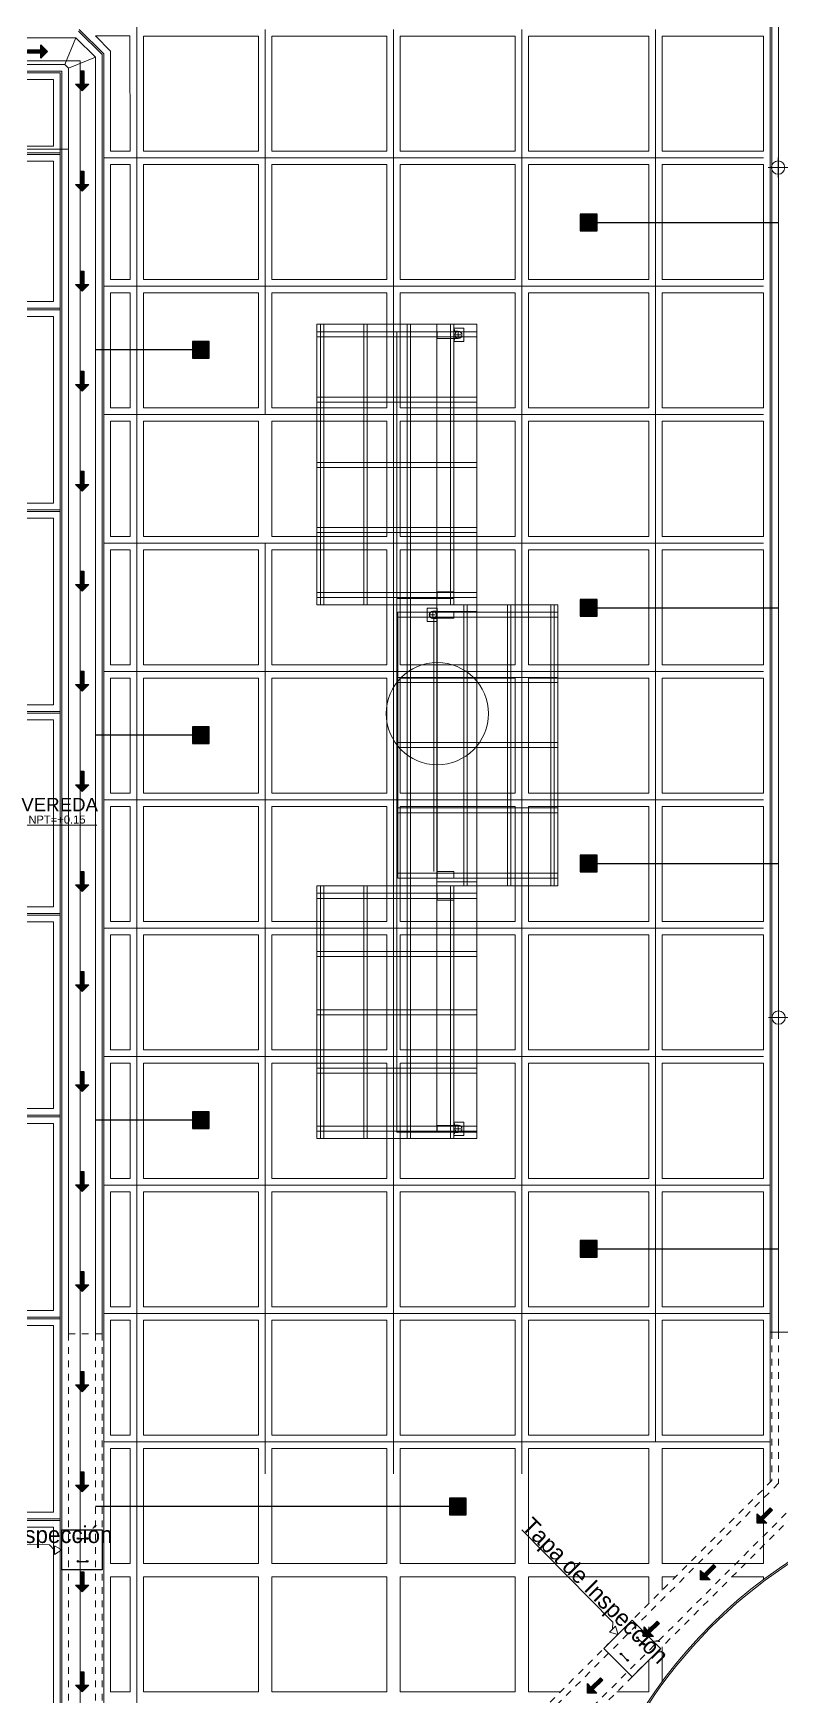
# Model space of a CAD drawing. Header units: metres. Extents: x 349075 to 349285, y 9281902 to 9282050.
# Drawn here: x 349122.38 to 349133.6, y 9281925.63 to 9281950.57 of the extents above; entities that cross this region are included whole.
import ezdxf

# ---------------------------------------------------------------- set-up
doc = ezdxf.new("R2010")
doc.units = ezdxf.units.M
doc.header["$LTSCALE"] = 0.25
doc.linetypes.add('01 nivel$0$HIDDEN2', pattern=[0.1875, 0.125, -0.0625])
for name, color, linetype, lineweight in [('.', 7, 'Continuous', 0), ('0_ CUNETAS', 151, 'Continuous', 5), ('ARQ-FONDO', 253, 'CONTINUOUS', 9), ('CUNETAS-RED', 5, 'CONTINUOUS', 18)]:
    doc.layers.add(name, color=color, linetype=linetype, lineweight=lineweight)
doc.styles.add('AG FB', font='AGENCYR.TTF', dxfattribs={"height": 0.3})
doc.styles.add('Arial_1', font='arial.ttf', dxfattribs={"height": 0.15})

# ---------------------------------------------------------------- blocks, each defined once
blk = doc.blocks.new('ABRAZADERA CNALTA PLUVIAL')
at = {"layer": 'ARQ-FONDO', "lineweight": 18}
blk.add_line((0.065, 0.008), (0.073, 0.008), dxfattribs=at)
blk.add_lwpolyline([(0.082, 0.003), (0.055, 0.003), (0.055, 0.065, 0.414214), (0, 0.12, 0.414214), (-0.055, 0.065), (-0.055, 0.003), (-0.082, 0.003), (-0.082, 0), (-0.052, 0), (-0.052, 0.065, -1), (0.052, 0.065), (0.052, 0), (0.082, 0)], format="xyb", close=True, dxfattribs=at)
for points in [[(-0.078, 0.003), (-0.078, 0.008), (-0.073, 0.008)], [(-0.065, 0.003), (-0.065, 0.008), (-0.073, 0.008), (-0.073, 0.003)], [(-0.065, 0.008), (-0.06, 0.008), (-0.06, 0.003)], [(0.065, 0.003), (0.065, 0.008), (0.06, 0.008), (0.06, 0.003)], [(0.078, 0.003), (0.078, 0.008), (0.073, 0.008), (0.073, 0.003)]]:
    blk.add_lwpolyline(points, dxfattribs=at)
at = {"layer": 'ARQ-FONDO'}
for points in [[(0, 0.065), (-0.04, 0.065)], [(0, 0.065), (0, 0.105)], [(0, 0.065), (0, 0.025)], [(0, 0.065), (0.04, 0.065)]]:
    blk.add_lwpolyline(points, dxfattribs=at)
blk.add_circle((0, 0.065), 0.0524, dxfattribs=at)
blk = doc.blocks.new('falsaa1')
at = {"layer": 'ARQ-FONDO'}
blk.add_lwpolyline([(2294.534, 1750.568), (2294.734, 1750.568), (2294.734, 1750.418), (2294.534, 1750.418)], close=True, dxfattribs=at)
at = {"layer": 'ARQ-FONDO', "lineweight": 18, "rotation": 180}
blk.add_blockref('ABRAZADERA CNALTA PLUVIAL', (2294.634, 1750.568), dxfattribs=at)
blk = doc.blocks.new('GHDDDHFHD')
at = {"layer": 'ARQ-FONDO', "ltscale": 0.01}
for p, q in [((-146.083, 4.585), (-146.083, 2.185)), ((-146.083, 4.585), (-141.873, 4.585)), ((-141.873, 4.585), (-141.873, 0.973)), ((-137.663, 4.585), (-133.873, 4.585)), ((-137.663, 4.585), (-137.663, 0.973)), ((-133.873, 2.185), (-133.873, 4.585)), ((-137.85, 3.373), (-141.763, 3.373)), ((-141.983, 2.185), (-146.083, 2.185)), ((-133.873, 2.185), (-137.55, 2.185)), ((-137.663, 0.973), (-141.873, 0.973))]:
    blk.add_line(p, q, dxfattribs=at)
at = {"layer": 'ARQ-FONDO'}
for p, q in [((-145.97, 3.385), (-141.72, 3.385)), ((-145.97, 3.385), (-145.97, 2.185)), ((-137.55, 3.385), (-137.55, 2.185)), ((-145.97, 2.785), (-141.97, 2.785)), ((-141.125, 2.785), (-137.97, 2.785)), ((-137.122, 2.785), (-133.97, 2.785)), ((-133.97, 2.785), (-133.97, 2.185)), ((-141.375, 2.185), (-145.97, 2.185))]:
    blk.add_line(p, q, dxfattribs=at)
at = {"layer": 'ARQ-FONDO', "ltscale": 0.01}
for points in [[(-141.873, 4.529), (-146.083, 4.529)], [(-133.873, 4.529), (-137.663, 4.529)], [(-141.873, 4.479), (-146.083, 4.479)], [(-133.873, 4.479), (-137.663, 4.479)], [(-141.873, 3.879), (-146.083, 3.879)], [(-141.873, 3.829), (-146.083, 3.829)], [(-133.873, 3.879), (-137.663, 3.879)], [(-133.873, 3.829), (-137.663, 3.829)], [(-133.873, 3.229), (-146.083, 3.229)], [(-133.873, 3.179), (-146.083, 3.179)], [(-137.875, 2.829), (-141.675, 2.829)], [(-137.875, 2.779), (-141.675, 2.779)], [(-141.873, 2.579), (-146.083, 2.579)], [(-141.873, 2.529), (-146.083, 2.529)], [(-133.873, 2.579), (-137.663, 2.579)], [(-133.873, 2.529), (-137.663, 2.529)], [(-141.873, 2.379), (-137.663, 2.379)], [(-141.873, 2.329), (-137.663, 2.329)], [(-141.873, 1.729), (-137.663, 1.729)], [(-141.873, 1.679), (-137.663, 1.679)], [(-141.873, 1.079), (-137.663, 1.079)], [(-141.873, 1.029), (-137.663, 1.029)]]:
    blk.add_lwpolyline(points, dxfattribs=at)
for points in [[(-145.895, 4.585), (-145.895, 2.185), (-145.97, 2.185), (-145.97, 4.585)], [(-144.914, 4.585), (-144.914, 2.185), (-144.989, 2.185), (-144.989, 4.585)], [(-143.933, 4.585), (-143.933, 2.185), (-144.008, 2.185), (-144.008, 4.585)], [(-142.958, 4.585), (-142.958, 2.185), (-143.033, 2.185), (-143.033, 4.585)], [(-141.983, 4.585), (-141.983, 2.185), (-142.058, 2.185), (-142.058, 4.585)], [(-137.475, 4.585), (-137.475, 2.185), (-137.55, 2.185), (-137.55, 4.585)], [(-136.602, 4.585), (-136.602, 2.185), (-136.677, 2.185), (-136.677, 4.585)], [(-135.729, 4.585), (-135.729, 2.185), (-135.804, 2.185), (-135.804, 4.585)], [(-134.856, 4.585), (-134.856, 2.185), (-134.931, 2.185), (-134.931, 4.585)], [(-133.983, 4.585), (-133.983, 2.185), (-134.058, 2.185), (-134.058, 4.585)], [(-141.763, 0.973), (-141.763, 3.373), (-141.688, 3.373), (-141.688, 0.973)], [(-140.788, 0.973), (-140.788, 3.373), (-140.713, 3.373), (-140.713, 0.973)], [(-139.813, 0.973), (-139.813, 3.373), (-139.738, 3.373), (-139.738, 0.973)], [(-138.832, 0.973), (-138.832, 3.373), (-138.757, 3.373), (-138.757, 0.973)], [(-137.85, 0.973), (-137.85, 3.373), (-137.775, 3.373), (-137.775, 0.973)]]:
    blk.add_lwpolyline(points, close=True, dxfattribs=at)
at = {"layer": 'ARQ-FONDO'}
for points in [[(-141.97, 2.785), (-145.97, 2.785), (-145.97, 3.385), (-141.97, 3.385)], [(-141.97, 2.785), (-137.55, 2.785), (-137.55, 3.385), (-141.97, 3.385)], [(-137.55, 3.385), (-133.97, 3.385), (-133.97, 2.785), (-137.55, 2.785)], [(-146.083, 2.185), (-141.775, 2.185), (-141.775, 2.785), (-146.083, 2.785)], [(-141.775, 2.785), (-137.722, 2.785), (-137.722, 2.185), (-141.775, 2.185)], [(-137.722, 2.185), (-133.97, 2.185), (-133.97, 2.785), (-137.722, 2.785)]]:
    blk.add_lwpolyline(points, close=True, dxfattribs=at)
for points in [[(-145.97, 2.779), (-145.87, 2.779), (-145.87, 2.529), (-145.97, 2.529), (-145.97, 2.779)], [(-142.07, 2.779), (-141.97, 2.779), (-141.97, 2.529), (-142.07, 2.529), (-142.07, 2.779)], [(-141.675, 2.529), (-141.775, 2.529), (-141.775, 2.779), (-141.675, 2.779), (-141.675, 2.529)], [(-137.775, 2.529), (-137.875, 2.529), (-137.875, 2.779), (-137.775, 2.779), (-137.775, 2.529)], [(-137.55, 2.779), (-137.45, 2.779), (-137.45, 2.529), (-137.55, 2.529), (-137.55, 2.779)], [(-134.07, 2.779), (-133.97, 2.779), (-133.97, 2.529), (-134.07, 2.529), (-134.07, 2.779)]]:
    blk.add_lwpolyline(points, dxfattribs=at)
at = {"layer": 'ARQ-FONDO', "rotation": 180}
blk.add_blockref('falsaa1', (2152.909, 1753.347), dxfattribs=at)
at = {"layer": 'ARQ-FONDO'}
for p in [(-2440.557, -1748.039), (-2428.655, -1748.039)]:
    blk.add_blockref('falsaa1', p, dxfattribs=at)
blk = doc.blocks.new('*U3834')
at = {"layer": '.', "lineweight": 30}
h = blk.add_hatch(color=1, dxfattribs=at)
h.dxf.hatch_style = 1
h.paths.add_polyline_path([(-0.025, -0.05), (-0.1, -0.05), (0, -0.15), (0.1, -0.05), (0.025, -0.05), (0.025, 0.15), (-0.025, 0.15)])
at = {"layer": '0_ CUNETAS', "color": 1, "lineweight": 30}
blk.add_lwpolyline([(-0.1, -0.05), (-0.025, -0.05), (-0.025, 0.15), (0.025, 0.15), (0.025, -0.05), (0.1, -0.05), (0, -0.15)], close=True, dxfattribs=at)
blk = doc.blocks.new('*U3843')
at = {"layer": '0_ CUNETAS', "color": 0, "linetype": 'ByBlock', "lineweight": -2, "transparency": 16777216}
for p in [(0, 6), (0, 4.5), (0, 3), (0, 1.5), (0, 0)]:
    blk.add_blockref('*U3834', p, dxfattribs=at)
blk = doc.blocks.new('*U3852')
at = {"layer": '.', "lineweight": 30}
h = blk.add_hatch(color=1, dxfattribs=at)
h.dxf.hatch_style = 1
h.paths.add_polyline_path([(-0.025, -0.05), (-0.1, -0.05), (0, -0.15), (0.1, -0.05), (0.025, -0.05), (0.025, 0.15), (-0.025, 0.15)])
at = {"layer": '0_ CUNETAS', "color": 1, "lineweight": 30}
blk.add_lwpolyline([(-0.1, -0.05), (-0.025, -0.05), (-0.025, 0.15), (0.025, 0.15), (0.025, -0.05), (0.1, -0.05), (0, -0.15)], close=True, dxfattribs=at)
blk = doc.blocks.new('*U3853')
at = {"layer": '0_ CUNETAS', "color": 0, "linetype": 'ByBlock', "lineweight": -2, "transparency": 16777216}
for p in [(0, 24), (0, 22.5), (0, 21), (0, 19.5), (0, 18), (0, 16.5), (0, 15), (0, 13.5), (0, 12), (0, 10.5), (0, 9), (0, 7.5), (0, 6), (0, 4.5), (0, 3), (0, 1.5), (0, 0)]:
    blk.add_blockref('*U3852', p, dxfattribs=at)
blk = doc.blocks.new('*U3863')
at = {"layer": '.', "lineweight": 30}
h = blk.add_hatch(color=1, dxfattribs=at)
h.dxf.hatch_style = 1
h.paths.add_polyline_path([(-0.025, -0.05), (-0.1, -0.05), (0, -0.15), (0.1, -0.05), (0.025, -0.05), (0.025, 0.15), (-0.025, 0.15)])
at = {"layer": '0_ CUNETAS', "color": 1, "lineweight": 30}
blk.add_lwpolyline([(-0.1, -0.05), (-0.025, -0.05), (-0.025, 0.15), (0.025, 0.15), (0.025, -0.05), (0.1, -0.05), (0, -0.15)], close=True, dxfattribs=at)
blk = doc.blocks.new('*U3862')
at = {"layer": '0_ CUNETAS', "color": 0, "linetype": 'ByBlock', "lineweight": -2, "transparency": 16777216}
for p in [(0, 4.8), (0, 3.6), (0, 2.4), (0, 1.2), (0, 0)]:
    blk.add_blockref('*U3863', p, dxfattribs=at)
blk = doc.blocks.new('TAPA INSPECCION')
at = {"layer": 'ARQ-FONDO', "lineweight": 30}
for p, q in [((0.241, -0.13, 206.75), (0.378, -0.13, 206.75)), ((0.241, -0.474, 206.75), (0.378, -0.474, 206.75))]:
    blk.add_line(p, q, dxfattribs=at)
blk.add_lwpolyline([(0, 0), (0.6, 0), (0.6, -0.6), (0, -0.6)], close=True, dxfattribs=at)
for centre in [(0.241, -0.13, 206.75), (0.378, -0.13, 206.75), (0.241, -0.474, 206.75), (0.378, -0.474, 206.75)]:
    blk.add_circle(centre, 0.0116, dxfattribs=at)
blk = doc.blocks.new('red drenaje')
at = {"layer": 'CUNETAS-RED', "lineweight": 0}
for p, q in [((-17.58, 70.028), (-17.58, 13.093)), ((-17.48, 69.905), (-17.48, 13.6)), ((-34.661, 32.498), (-28.013, 32.498)), ((-28.013, 32.498), (-27.72, 32.205)), ((-27.971, 32.598), (-27.62, 32.247)), ((-27.72, 13.068), (-27.72, 32.205)), ((-27.62, 13.068), (-27.62, 32.247)), ((-34.869, 31.998), (-28.22, 31.998)), ((-34.827, 32.098), (-28.178, 32.098)), ((-28.22, 13.068), (-28.22, 31.998)), ((-28.178, 32.098), (-28.12, 32.04))]:
    blk.add_line(p, q, dxfattribs=at)
at = {"layer": 'CUNETAS-RED', "linetype": '01 nivel$0$HIDDEN2', "lineweight": 0}
for p, q in [((-28.22, 13.068), (-28.22, 7.218)), ((-27.62, 13.068), (-28.22, 13.068)), ((-28.12, 13.068), (-28.12, 7.177)), ((-27.72, 13.068), (-27.72, 7.011)), ((-27.62, 13.068), (-27.62, 6.97)), ((-17.58, 13.093), (-17.58, 10.867)), ((-17.48, 13.093), (-17.48, 10.826)), ((-17.58, 10.867), (-21.83, 6.618)), ((-17.48, 10.826), (-21.73, 6.576)), ((-17.08, 10.66), (-21.33, 6.411)), ((-16.98, 10.619), (-21.23, 6.369))]:
    blk.add_line(p, q, dxfattribs=at)
at = {"layer": 'CUNETAS-RED'}
for p, q in [((-19.965, 8.745), (-21.329, 10.127)), ((-28.405, 9.903), (-30.348, 9.915)), ((-28.405, 9.903), (-28.333, 9.825)), ((-19.965, 8.745), (-19.968, 8.639))]:
    blk.add_line(p, q, dxfattribs=at)
at = {"layer": 'CUNETAS-RED', "lineweight": 0}
for points in [[(-17.48, 69.905), (-17.08, 69.905), (-17.08, 13.093), (-17.48, 13.093), (-17.48, 69.905)], [(-34.661, 32.498), (-34.827, 32.098), (-28.178, 32.098), (-28.013, 32.498), (-34.661, 32.498)], [(-28.178, 32.098), (-28.12, 32.04), (-27.72, 32.205), (-28.013, 32.498), (-28.178, 32.098)], [(-28.12, 32.04), (-27.72, 32.205), (-27.72, 13.068)], [(-28.12, 13.068), (-28.12, 32.04), (-27.72, 32.205)], [(-28.12, 32.04), (-28.12, 13.068)]]:
    blk.add_lwpolyline(points, dxfattribs=at)
at = {"layer": 'CUNETAS-RED'}
for points in [[(-28.334, 9.891), (-28.277, 9.86), (-28.22, 9.829), (-28.332, 9.759)], [(-19.922, 8.686), (-19.904, 8.624), (-19.886, 8.562), (-20.014, 8.592)]]:
    blk.add_lwpolyline(points, close=True, dxfattribs=at)
at = {"layer": 'CUNETAS-RED', "lineweight": 0}
for name, p, rotation in [('*U3843', (-28.588, 32.291), 90.0000000664697), ('*U3862', (-21.086, 6.94, 684.918), 315.0000000664697), ('TAPA INSPECCION', (-19.674, 8.774), 315)]:
    blk.add_blockref(name, p, dxfattribs=dict(at, rotation=rotation))
for name, p in [('*U3853', (-27.915, 7.85)), ('TAPA INSPECCION', (-28.22, 10.129))]:
    blk.add_blockref(name, p, dxfattribs=at)
at = {"layer": 'CUNETAS-RED', "lineweight": 25, "style": 'AG FB'}
blk.add_text('Tapa de Inspección', height=0.25, rotation=315, dxfattribs=at).set_placement((-21.343, 10.162))
blk.add_text('Tapa de Inspección', height=0.25, dxfattribs=at).set_placement((-30.382, 9.931))
blk = doc.blocks.new('junta vereda 0.8')
at = {"layer": 'ARQ-FONDO'}
blk.add_lwpolyline([(0.013, 0), (-0.013, 0), (-0.013, 0.8), (0.013, 0.8)], close=True, dxfattribs=at)
blk = doc.blocks.new('JUNTA VEREDA')
at = {"layer": 'ARQ-FONDO'}
blk.add_lwpolyline([(-0.013, 1.2), (0.012, 1.2), (0.012, 0), (-0.013, 0)], close=True, dxfattribs=at)
blk = doc.blocks.new('Cotas de elevación - M_Cota de elevación - Destino rellenado-517392-Nivel 1')
at = {"layer": 'ARQ-FONDO'}
for p, q in [((-0.0015, 0), (0.013, 0)), ((0, -0.0015), (0, 0.0015))]:
    blk.add_line(p, q, dxfattribs=at)
blk.add_circle((0, 0), 0.001, dxfattribs=at)
blk = doc.blocks.new('verda bloque edf 02 pg')
at = {"layer": 'ARQ-FONDO', "elevation": 726.015}
for points in [[(0, 0), (-9.73, 0), (-9.73, -13.33), (0, -13.33)], [(-9.73, 0), (-8.53, 0), (-8.53, -1.228), (-9.73, -1.228)], [(-9.63, -0.1), (-8.63, -0.1), (-8.63, -1.128), (-9.63, -1.128)], [(-8.53, -4.254), (-8.53, -1.254), (-9.73, -1.254), (-9.73, -4.254)], [(-8.63, -4.154), (-8.63, -1.354), (-9.63, -1.354), (-9.63, -4.154)], [(-8.53, -7.279), (-8.53, -4.279), (-9.73, -4.279), (-9.73, -7.279)], [(-8.63, -7.179), (-8.63, -4.379), (-9.63, -4.379), (-9.63, -7.179)], [(-8.53, -10.305), (-8.53, -7.305), (-9.73, -7.305), (-9.73, -10.305)], [(-8.63, -10.205), (-8.63, -7.405), (-9.63, -7.405), (-9.63, -10.205)], [(-8.53, -13.33), (-8.53, -10.33), (-9.73, -10.33), (-9.73, -13.33)], [(-8.63, -13.23), (-8.63, -10.43), (-9.63, -10.43), (-9.63, -13.23)], [(-8.505, -13.33), (-5.505, -13.33), (-5.505, -12.13), (-8.505, -12.13)], [(-5.479, -13.33), (-2.479, -13.33), (-2.479, -12.13), (-5.479, -12.13)], [(-2.454, -13.33), (0, -13.33), (0, -12.13), (-2.454, -12.13)], [(-8.405, -13.23), (-5.605, -13.23), (-5.605, -12.23), (-8.405, -12.23)], [(-5.379, -13.23), (-2.579, -13.23), (-2.579, -12.23), (-5.379, -12.23)], [(-2.354, -13.23), (-0.1, -13.23), (-0.1, -12.23), (-2.354, -12.23)]]:
    blk.add_lwpolyline(points, close=True, dxfattribs=at)
at = {"layer": 'ARQ-FONDO'}
for points in [[(-8.505, 0), (-5.505, 0), (-5.505, -0.8), (-8.505, -0.8)], [(-5.479, 0), (-2.479, 0), (-2.479, -0.8), (-5.479, -0.8)], [(-2.454, 0), (0, 0), (0, -0.8), (-2.454, -0.8)], [(-8.405, -0.1), (-5.605, -0.1), (-5.605, -0.7), (-8.405, -0.7)], [(-5.379, -0.1), (-2.579, -0.1), (-2.579, -0.7), (-5.379, -0.7)], [(-2.354, -0.1), (-0.1, -0.1), (-0.1, -0.7), (-2.354, -0.7)], [(0, -3.825), (0, -0.825), (-1.2, -0.825), (-1.2, -3.825)], [(-0.1, -3.725), (-0.1, -0.925), (-1.1, -0.925), (-1.1, -3.725)], [(0, -6.851), (0, -3.851), (-1.2, -3.851), (-1.2, -6.851)], [(-0.1, -6.751), (-0.1, -3.951), (-1.1, -3.951), (-1.1, -6.751)], [(0, -9.876), (0, -6.876), (-1.2, -6.876), (-1.2, -9.876)], [(-0.1, -9.776), (-0.1, -6.976), (-1.1, -6.976), (-1.1, -9.776)], [(0, -12.105), (0, -9.902), (-1.2, -9.902), (-1.2, -12.105)], [(-0.1, -12.005), (-0.1, -10.002), (-1.1, -10.002), (-1.1, -12.005)]]:
    blk.add_lwpolyline(points, close=True, dxfattribs=at)
at = {"layer": 'ARQ-FONDO', "xscale": -1, "rotation": 180}
for p in [(-8.517, 0), (-5.492, 0), (-2.467, 0)]:
    blk.add_blockref('junta vereda 0.8', p, dxfattribs=at)
at = {"layer": 'ARQ-FONDO', "xscale": 99.99999999999991, "yscale": 99.99999999999991, "zscale": 99.99999999999991}
for p in [(-4.864, -0.558, 726.015), (-10.26, -6.352, 726.015), (-0.796, -6.501, 726.015), (-4.864, -12.82, 726.015)]:
    blk.add_blockref('Cotas de elevación - M_Cota de elevación - Destino rellenado-517392-Nivel 1', p, dxfattribs=at)
at = {"layer": 'ARQ-FONDO', "rotation": 90}
for p in [(0, -0.812), (-8.53, -1.24, 726.015), (0, -3.837), (-8.53, -4.266, 726.015), (0, -6.863), (-8.53, -7.291, 726.015), (0, -9.888), (-8.53, -10.317, 726.015), (0, -12.117, 726.015)]:
    blk.add_blockref('JUNTA VEREDA', p, dxfattribs=at)
at = {"layer": 'ARQ-FONDO'}
for p in [(-8.517, -13.33, 726.015), (-5.491, -13.33, 726.015), (-2.466, -13.33, 726.015)]:
    blk.add_blockref('JUNTA VEREDA', p, dxfattribs=at)
at = {"layer": 'ARQ-FONDO', "char_height": 0.2, "width": 2.3499, "attachment_point": 1, "style": 'Arial_1'}
for insert in [(-5.294, -0.149, 726.015), (-10.69, -5.943, 726.015), (-1.226, -6.092, 726.015)]:
    blk.add_mtext('\\pxqc;VEREDA', dxfattribs=dict(at, insert=insert))
at = {"layer": 'ARQ-FONDO', "char_height": 0.12, "width": 0.90214, "attachment_point": 1, "line_spacing_factor": 0.941778, "style": 'Arial_1'}
for s, insert in [('NPT=+0.15', (-4.589, -0.414, 726.015)), ('NPT=+0.15', (-9.984, -6.208, 726.015)), ('NT=+260.50', (-10.01, -6.393, 726.015)), ('NPT=+0.15', (-0.52, -6.358, 726.015)), ('NT=+260.50', (-0.546, -6.542, 726.015)), ('NT=+260.50', (-4.615, -12.861, 726.015))]:
    blk.add_mtext(s, dxfattribs=dict(at, insert=insert))
blk = doc.blocks.new('verda bloque 03 pg')
at = {"layer": 'ARQ-FONDO'}
for points in [[(-14.33, 1.2), (-14.33, -1.502), (-15.53, -1.502), (-15.53, 1.2)], [(-14.43, 1.1), (-14.43, -1.402), (-15.43, -1.402), (-15.43, 1.1)], [(-14.305, 0), (-11.305, 0), (-11.305, 1.2), (-14.305, 1.2)], [(-14.205, 0.1), (-11.405, 0.1), (-11.405, 1.1), (-14.205, 1.1)], [(-11.279, 0), (-8.279, 0), (-8.279, 1.2), (-11.279, 1.2)], [(-11.179, 0.1), (-8.379, 0.1), (-8.379, 1.1), (-11.179, 1.1)], [(-8.254, 0), (-5.254, 0), (-5.254, 1.2), (-8.254, 1.2)], [(-8.154, 0.1), (-5.354, 0.1), (-5.354, 1.1), (-8.154, 1.1)], [(-5.228, 0), (-2.228, 0), (-2.228, 1.2), (-5.228, 1.2)], [(-5.128, 0.1), (-2.328, 0.1), (-2.328, 1.1), (-5.128, 1.1)], [(-2.203, 0), (0.8, 0), (0.8, 1.2), (-2.203, 1.2)], [(-2.103, 0.1), (0.7, 0.1), (0.7, 1.1), (-2.103, 1.1)], [(-14.33, -1.527), (-14.33, -4.527), (-15.53, -4.527), (-15.53, -1.527)], [(-14.43, -1.627), (-14.43, -4.427), (-15.43, -4.427), (-15.43, -1.627)], [(-14.33, -4.552), (-14.33, -7.03), (-15.53, -7.03), (-15.53, -4.552)], [(-14.43, -4.652), (-14.43, -6.93), (-15.43, -6.93), (-15.43, -4.652)]]:
    blk.add_lwpolyline(points, close=True, dxfattribs=at)
for points, elevation in [([(0.8, -0.025), (0.8, -2.727), (0, -2.727), (0, -0.025)], 0), ([(0.7, -0.125), (0.7, -2.627), (0.1, -2.627), (0.1, -0.125)], 0), ([(0.8, -2.752), (0.8, -5.805), (0, -5.805), (0, -2.752)], 0), ([(0.7, -2.852), (0.7, -5.705), (0.1, -5.705), (0.1, -2.852)], 0), ([(-14.305, -7.03), (-11.305, -7.03), (-11.305, -5.83), (-14.305, -5.83)], -726.015), ([(-14.205, -6.93), (-11.405, -6.93), (-11.405, -5.93), (-14.205, -5.93)], -726.015), ([(-11.279, -7.03), (-8.279, -7.03), (-8.279, -5.83), (-11.279, -5.83)], -726.015), ([(-11.179, -6.93), (-8.379, -6.93), (-8.379, -5.93), (-11.179, -5.93)], -726.015), ([(-8.254, -7.03), (-5.254, -7.03), (-5.254, -5.83), (-8.254, -5.83)], -726.015), ([(-8.154, -6.93), (-5.354, -6.93), (-5.354, -5.93), (-8.154, -5.93)], -726.015), ([(-5.228, -7.03), (-2.228, -7.03), (-2.228, -5.83), (-5.228, -5.83)], -726.015), ([(-5.128, -6.93), (-2.328, -6.93), (-2.328, -5.93), (-5.128, -5.93)], -726.015), ([(-2.203, -7.03), (0.8, -7.03), (0.8, -5.83), (-2.203, -5.83)], -726.015), ([(-2.103, -6.93), (0.7, -6.93), (0.7, -5.93), (-2.103, -5.93)], -726.015)]:
    blk.add_lwpolyline(points, close=True, dxfattribs=dict(at, elevation=elevation))
for p in [(-14.317, 0), (-11.291, 0), (-8.266, 0), (-5.24, 0), (-2.215, 0), (-14.317, -7.03, -726.015), (-11.291, -7.03, -726.015), (-8.266, -7.03, -726.015), (-5.24, -7.03, -726.015), (-2.215, -7.03, -726.015)]:
    blk.add_blockref('JUNTA VEREDA', p, dxfattribs=at)
at = {"layer": 'ARQ-FONDO', "xscale": 99.99999999999991, "yscale": 99.99999999999991, "zscale": 99.99999999999991}
for p in [(-8.897, 0.461, 664.369), (0.303, -1.89, 664.369), (-16.053, -2.316, 664.369), (-8.897, -6.612, 664.369)]:
    blk.add_blockref('Cotas de elevación - M_Cota de elevación - Destino rellenado-517392-Nivel 1', p, dxfattribs=at)
at = {"layer": 'ARQ-FONDO'}
for name, p, rotation in [('junta vereda 0.8', (0, -0.013), 270), ('JUNTA VEREDA', (-14.33, -1.514), 90), ('junta vereda 0.8', (0, -2.74, 0), 270), ('JUNTA VEREDA', (-14.33, -4.539), 90), ('junta vereda 0.8', (0, -5.817, 0), 270)]:
    blk.add_blockref(name, p, dxfattribs=dict(at, rotation=rotation))
at = {"layer": 'ARQ-FONDO', "char_height": 0.2, "width": 2.3499, "attachment_point": 1, "style": 'Arial_1'}
for insert in [(-9.327, 0.87, 664.369), (-0.127, -1.48, 664.369), (-16.483, -1.907, 664.369)]:
    blk.add_mtext('\\pxqc;VEREDA', dxfattribs=dict(at, insert=insert))
at = {"layer": 'ARQ-FONDO', "char_height": 0.12, "width": 0.90214, "attachment_point": 1, "line_spacing_factor": 0.941778, "style": 'Arial_1'}
for insert in [(-8.621, 0.604, 664.369), (0.579, -1.746, 664.369), (-15.777, -2.172, 664.369)]:
    blk.add_mtext('NPT=+0.15', dxfattribs=dict(at, insert=insert))
blk = doc.blocks.new('VEREDAAAAA')
at = {"layer": 'ARQ-FONDO'}
for points in [[(-19.83, -1.2), (-18.152, -1.2), (-18.152, 0), (-19.83, 0)], [(-18.127, -1.2), (-15.127, -1.2), (-15.127, 0), (-18.127, 0)], [(-15.102, -1.2), (-12.102, -1.2), (-12.102, 0), (-15.102, 0)], [(-12.076, -1.2), (-9.076, -1.2), (-9.076, 0), (-12.076, 0)], [(-9.051, -1.2), (-6.051, -1.2), (-6.051, 0), (-9.051, 0)], [(-6.025, -1.2), (-3.025, -1.2), (-3.025, 0), (-6.025, 0)], [(-3, -1.2), (0, -1.2), (0, 0), (-3, 0)], [(-19.73, -1.1), (-18.252, -1.1), (-18.252, -0.1), (-19.73, -0.1)], [(-18.027, -1.1), (-15.227, -1.1), (-15.227, -0.1), (-18.027, -0.1)], [(-15.002, -1.1), (-12.202, -1.1), (-12.202, -0.1), (-15.002, -0.1)], [(-11.976, -1.1), (-9.176, -1.1), (-9.176, -0.1), (-11.976, -0.1)], [(-8.951, -1.1), (-6.151, -1.1), (-6.151, -0.1), (-8.951, -0.1)], [(-5.925, -1.1), (-3.125, -1.1), (-3.125, -0.1), (-5.925, -0.1)], [(-2.9, -1.1), (-0.1, -1.1), (-0.1, -0.1), (-2.9, -0.1)], [(-1.2, -1.225), (-1.2, -3.527), (0, -3.527), (0, -1.225)], [(-1.1, -1.325), (-1.1, -3.427), (-0.1, -3.427), (-0.1, -1.325)], [(-1.2, -3.552), (-1.2, -6.552), (0, -6.552), (0, -3.552)], [(-1.1, -3.652), (-1.1, -6.452), (-0.1, -6.452), (-0.1, -3.652)], [(-1.2, -6.578), (-1.2, -9.578), (0, -9.578), (0, -6.578)], [(-1.1, -6.678), (-1.1, -9.478), (-0.1, -9.478), (-0.1, -6.678)], [(-1.2, -9.603), (-1.2, -12.603), (0, -12.603), (0, -9.603)], [(-1.1, -9.703), (-1.1, -12.503), (-0.1, -12.503), (-0.1, -9.703)], [(-1.2, -12.629), (-1.2, -15.629), (0, -15.629), (0, -12.629)], [(-1.1, -12.729), (-1.1, -15.529), (-0.1, -15.529), (-0.1, -12.729)], [(-1.2, -15.654), (-1.2, -18.654), (0, -18.654), (0, -15.654)], [(-1.1, -15.754), (-1.1, -18.554), (-0.1, -18.554), (-0.1, -15.754)], [(-1.2, -18.679), (-1.2, -21.679), (0, -21.679), (0, -18.679)], [(-1.1, -18.779), (-1.1, -21.579), (-0.1, -21.579), (-0.1, -18.779)], [(-1.2, -21.705), (-1.2, -24.73), (0, -24.73), (0, -21.705)], [(-1.1, -21.805), (-1.1, -24.63), (-0.1, -24.63), (-0.1, -21.805)]]:
    blk.add_lwpolyline(points, close=True, dxfattribs=at)
at = {"layer": 'ARQ-FONDO', "elevation": 0}
for points in [[(-19.03, -1.225), (-19.03, -3.927), (-19.83, -3.927), (-19.83, -1.225)], [(-19.13, -1.325), (-19.13, -3.827), (-19.73, -3.827), (-19.73, -1.325)], [(-19.03, -3.952), (-19.03, -6.952), (-19.83, -6.952), (-19.83, -3.952)], [(-19.13, -4.052), (-19.13, -6.852), (-19.73, -6.852), (-19.73, -4.052)], [(-19.03, -6.978), (-19.03, -9.978), (-19.83, -9.978), (-19.83, -6.978)], [(-19.13, -7.078), (-19.13, -9.878), (-19.73, -9.878), (-19.73, -7.078)], [(-19.03, -10.003), (-19.03, -13.003), (-19.83, -13.003), (-19.83, -10.003)], [(-19.13, -10.103), (-19.13, -12.903), (-19.73, -12.903), (-19.73, -10.103)], [(-19.03, -13.029), (-19.03, -16.029), (-19.83, -16.029), (-19.83, -13.029)], [(-19.13, -13.129), (-19.13, -15.929), (-19.73, -15.929), (-19.73, -13.129)], [(-19.03, -16.054), (-19.03, -19.054), (-19.83, -19.054), (-19.83, -16.054)], [(-19.13, -16.154), (-19.13, -18.954), (-19.73, -18.954), (-19.73, -16.154)], [(-19.03, -19.079), (-19.03, -22.079), (-19.83, -22.079), (-19.83, -19.079)], [(-19.13, -19.179), (-19.13, -21.979), (-19.73, -21.979), (-19.73, -19.179)], [(-19.03, -22.105), (-19.03, -24.73), (-19.83, -24.73), (-19.83, -22.105)], [(-19.13, -22.205), (-19.13, -24.63), (-19.73, -24.63), (-19.73, -22.205)], [(-19.005, -24.73), (-16.005, -24.73), (-16.005, -23.53), (-19.005, -23.53)], [(-18.905, -24.63), (-16.105, -24.63), (-16.105, -23.63), (-18.905, -23.63)], [(-15.979, -24.73), (-12.979, -24.73), (-12.979, -23.53), (-15.979, -23.53)], [(-15.879, -24.63), (-13.079, -24.63), (-13.079, -23.63), (-15.879, -23.63)], [(-12.954, -24.73), (-9.954, -24.73), (-9.954, -23.53), (-12.954, -23.53)], [(-12.854, -24.63), (-10.054, -24.63), (-10.054, -23.63), (-12.854, -23.63)], [(-9.928, -24.73), (-6.928, -24.73), (-6.928, -23.53), (-9.928, -23.53)], [(-9.828, -24.63), (-7.028, -24.63), (-7.028, -23.63), (-9.828, -23.63)], [(-6.903, -24.73), (-3.903, -24.73), (-3.903, -23.53), (-6.903, -23.53)], [(-6.803, -24.63), (-4.003, -24.63), (-4.003, -23.63), (-6.803, -23.63)], [(-1.225, -23.53), (-3.878, -23.53), (-3.878, -24.73), (-1.225, -24.73)], [(-1.325, -23.63), (-3.778, -23.63), (-3.778, -24.63), (-1.325, -24.63)]]:
    blk.add_lwpolyline(points, close=True, dxfattribs=at)
at = {"layer": 'ARQ-FONDO'}
for p in [(-18.139, -1.2), (-15.114, -1.2), (-12.088, -1.2), (-9.063, -1.2), (-6.037, -1.2), (-3.012, -1.2), (-19.017, -24.73, 0), (-15.991, -24.73, 0), (-12.966, -24.73, 0), (-9.94, -24.73, 0), (-6.915, -24.73, 0), (-3.89, -24.73, 0), (-1.212, -24.73)]:
    blk.add_blockref('JUNTA VEREDA', p, dxfattribs=at)
at = {"layer": 'ARQ-FONDO', "xscale": 99.99999999999991, "yscale": 99.99999999999991, "zscale": 99.99999999999991}
for p in [(-11.408, -0.769), (-20.847, -11.28), (-0.755, -11.28), (-12.12, -24.354)]:
    blk.add_blockref('Cotas de elevación - M_Cota de elevación - Destino rellenado-517392-Nivel 1', p, dxfattribs=at)
at = {"layer": 'ARQ-FONDO', "rotation": 270}
for name, p in [('junta vereda 0.8', (-19.83, -1.213)), ('JUNTA VEREDA', (-1.2, -1.213)), ('JUNTA VEREDA', (-1.2, -3.54)), ('junta vereda 0.8', (-19.83, -3.94, 0)), ('JUNTA VEREDA', (-1.2, -6.566)), ('junta vereda 0.8', (-19.83, -6.965, 0)), ('JUNTA VEREDA', (-1.2, -9.591)), ('junta vereda 0.8', (-19.83, -9.99, 0)), ('JUNTA VEREDA', (-1.2, -12.617)), ('junta vereda 0.8', (-19.83, -13.016, 0)), ('JUNTA VEREDA', (-1.2, -15.642)), ('junta vereda 0.8', (-19.83, -16.041, 0)), ('JUNTA VEREDA', (-1.2, -18.667)), ('junta vereda 0.8', (-19.83, -19.067, 0)), ('JUNTA VEREDA', (-1.2, -21.693)), ('junta vereda 0.8', (-19.83, -22.092, 0))]:
    blk.add_blockref(name, p, dxfattribs=at)
at = {"layer": 'ARQ-FONDO', "char_height": 0.2, "width": 2.3499, "attachment_point": 1, "style": 'Arial_1'}
for insert in [(-11.838, -0.36), (-21.277, -10.871), (-1.185, -10.871), (-12.55, -23.945)]:
    blk.add_mtext('\\pxqc;VEREDA', dxfattribs=dict(at, insert=insert))
at = {"layer": 'ARQ-FONDO', "char_height": 0.12, "width": 0.90214, "attachment_point": 1, "line_spacing_factor": 0.941778, "style": 'Arial_1'}
for insert in [(-11.132, -0.626), (-20.571, -11.136), (-0.479, -11.136), (-11.844, -24.211)]:
    blk.add_mtext('NPT=+0.15', dxfattribs=dict(at, insert=insert))
blk = doc.blocks.new('ADMIII PLATA GG')
at = {"layer": 'ARQ-FONDO', "ltscale": 0.7}
blk.add_lwpolyline([(1.515, 1.392), (-19.315, 1.392), (-19.315, -23.938), (1.515, -23.938)], close=True, dxfattribs=at)
blk = doc.blocks.new('SUMIIIDERR')
at = {"layer": 'ARQ-FONDO', "lineweight": 25}
for points in [[(0.125, 0.117), (-0.125, 0.117), (-0.125, -0.133), (0.125, -0.133)], [(0.12, 0.112), (-0.12, 0.112), (-0.12, -0.128), (0.12, -0.128)], [(-0.12, 0.105), (0.12, 0.105), (0.12, 0.1), (-0.12, 0.1)], [(-0.12, 0.095), (0.12, 0.095), (0.12, 0.09), (-0.12, 0.09)], [(-0.12, 0.085), (0.12, 0.085), (0.12, 0.08), (-0.12, 0.08)], [(-0.12, 0.075), (0.12, 0.075), (0.12, 0.07), (-0.12, 0.07)], [(-0.12, 0.065), (0.12, 0.065), (0.12, 0.06), (-0.12, 0.06)], [(-0.12, 0.055), (0.12, 0.055), (0.12, 0.05), (-0.12, 0.05)], [(-0.12, 0.045), (0.12, 0.045), (0.12, 0.04), (-0.12, 0.04)], [(-0.12, 0.035), (0.12, 0.035), (0.12, 0.03), (-0.12, 0.03)], [(-0.12, 0.025), (0.12, 0.025), (0.12, 0.02), (-0.12, 0.02)], [(-0.12, 0.015), (0.12, 0.015), (0.12, 0.01), (-0.12, 0.01)], [(-0.12, 0.005), (0.12, 0.005), (0.12, 0), (-0.12, 0)], [(-0.12, -0.005), (0.12, -0.005), (0.12, -0.01), (-0.12, -0.01)], [(-0.12, -0.015), (0.12, -0.015), (0.12, -0.02), (-0.12, -0.02)], [(-0.12, -0.025), (0.12, -0.025), (0.12, -0.03), (-0.12, -0.03)], [(-0.12, -0.035), (0.12, -0.035), (0.12, -0.04), (-0.12, -0.04)], [(-0.12, -0.045), (0.12, -0.045), (0.12, -0.05), (-0.12, -0.05)], [(-0.12, -0.055), (0.12, -0.055), (0.12, -0.06), (-0.12, -0.06)], [(-0.12, -0.065), (0.12, -0.065), (0.12, -0.07), (-0.12, -0.07)], [(-0.12, -0.075), (0.12, -0.075), (0.12, -0.08), (-0.12, -0.08)], [(-0.12, -0.085), (0.12, -0.085), (0.12, -0.09), (-0.12, -0.09)], [(-0.12, -0.095), (0.12, -0.095), (0.12, -0.1), (-0.12, -0.1)], [(-0.12, -0.105), (0.12, -0.105), (0.12, -0.11), (-0.12, -0.11)], [(-0.12, -0.115), (0.12, -0.115), (0.12, -0.12), (-0.12, -0.12)]]:
    blk.add_lwpolyline(points, close=True, dxfattribs=at)

msp = doc.modelspace()

# ---------------------------------------------------------------- linework, layer by layer
at = {"layer": 'ARQ-FONDO'}
for p, q in [((349133.43, 9281988.029), (349133.43, 9281928.845)), ((349123.935, 9281954.068), (349123.935, 9281920.406)), ((349123.074, 9281950.624), (349123.44, 9281950.258)), ((349125.86, 9281950.624), (349125.86, 9281948.699)), ((349127.785, 9281950.624), (349127.785, 9281948.699)), ((349129.71, 9281950.624), (349129.71, 9281948.699)), ((349131.71, 9281950.624), (349131.71, 9281948.699)), ((349123.44, 9281950.258), (349123.44, 9281928.97)), ((349123.44, 9281949.935), (349123.44, 9281924.749)), ((349133.33, 9281948.699), (349123.44, 9281948.699)), ((349125.86, 9281948.699), (349125.86, 9281946.774)), ((349127.785, 9281948.699), (349127.785, 9281946.774)), ((349129.71, 9281948.699), (349129.71, 9281946.774)), ((349131.71, 9281948.699), (349131.71, 9281946.774)), ((349122.815, 9281947.47), (349122.815, 9281923.89)), ((349133.33, 9281946.774), (349123.44, 9281946.774)), ((349125.86, 9281946.774), (349125.86, 9281944.849)), ((349127.785, 9281946.774), (349127.785, 9281944.849)), ((349129.71, 9281946.774), (349129.71, 9281944.849)), ((349131.71, 9281946.774), (349131.71, 9281944.849)), ((349133.33, 9281944.849), (349123.44, 9281944.849)), ((349127.785, 9281944.849), (349127.785, 9281942.924)), ((349129.71, 9281944.849), (349129.71, 9281942.924)), ((349131.71, 9281944.849), (349131.71, 9281942.924)), ((349133.33, 9281942.924), (349123.44, 9281942.924)), ((349125.86, 9281942.924), (349125.86, 9281940.999)), ((349127.785, 9281942.924), (349127.785, 9281940.999)), ((349129.71, 9281942.924), (349129.71, 9281940.999)), ((349131.71, 9281942.924), (349131.71, 9281940.999)), ((349133.33, 9281940.999), (349123.44, 9281940.999)), ((349125.86, 9281940.999), (349125.86, 9281939.074)), ((349127.785, 9281940.999), (349127.785, 9281939.074)), ((349129.71, 9281940.999), (349129.71, 9281939.074)), ((349131.71, 9281940.999), (349131.71, 9281939.074)), ((349133.33, 9281939.074), (349123.44, 9281939.074)), ((349125.86, 9281939.074), (349125.86, 9281937.149)), ((349127.785, 9281939.074), (349127.785, 9281937.149)), ((349129.71, 9281939.074), (349129.71, 9281937.149)), ((349131.71, 9281939.074), (349131.71, 9281937.149)), ((349133.33, 9281937.149), (349123.44, 9281937.149)), ((349125.86, 9281937.149), (349125.86, 9281935.224)), ((349127.785, 9281937.149), (349127.785, 9281935.224)), ((349129.71, 9281937.149), (349129.71, 9281935.224)), ((349131.71, 9281937.149), (349131.71, 9281935.224)), ((349133.33, 9281935.224), (349123.44, 9281935.224)), ((349125.86, 9281935.224), (349125.86, 9281933.299)), ((349127.785, 9281935.224), (349127.785, 9281933.299)), ((349129.71, 9281935.224), (349129.71, 9281933.299)), ((349131.71, 9281935.224), (349131.71, 9281933.299)), ((349133.43, 9281933.299), (349123.44, 9281933.299)), ((349125.86, 9281933.299), (349125.86, 9281931.374)), ((349127.785, 9281933.299), (349127.785, 9281931.374)), ((349129.71, 9281933.299), (349129.71, 9281931.374)), ((349131.71, 9281933.299), (349131.71, 9281931.374)), ((349133.43, 9281931.374), (349123.44, 9281931.374)), ((349125.86, 9281931.374), (349125.86, 9281929.449)), ((349127.785, 9281931.374), (349127.785, 9281929.449)), ((349129.71, 9281931.374), (349129.71, 9281928.97)), ((349131.71, 9281931.374), (349131.71, 9281929.449)), ((349134.08, 9281931.095), (349133.43, 9281931.095)), ((349133.43, 9281929.449), (349123.44, 9281929.449)), ((349125.86, 9281929.449), (349125.86, 9281928.97)), ((349127.785, 9281929.449), (349127.785, 9281928.97)), ((349122.815, 9281928.596), (349122.815, 9281925.022))]:
    msp.add_line(p, q, dxfattribs=at)
at = {"layer": 'ARQ-FONDO', "lineweight": 0}
msp.add_line((349121.49, 9281948.83), (349122.915, 9281948.83), dxfattribs=at)
at = {"layer": 'ARQ-FONDO', "lineweight": 30}
for p, q in [((349130.835, 9281947.729), (349133.555, 9281947.729)), ((349124.772, 9281945.819), (349123.315, 9281945.819)), ((349130.835, 9281941.954), (349133.555, 9281941.954)), ((349124.772, 9281940.044), (349123.315, 9281940.044)), ((349130.835, 9281938.119), (349133.555, 9281938.119)), ((349124.772, 9281934.269), (349123.315, 9281934.269)), ((349130.835, 9281932.344), (349133.555, 9281932.344)), ((349128.622, 9281928.479), (349123.315, 9281928.479))]:
    msp.add_line(p, q, dxfattribs=at)
at = {"layer": 'ARQ-FONDO'}
msp.add_lwpolyline([(349130.385, 9281921.364), (349130.385, 9281920.381), (349135.065, 9281920.381), (349135.065, 9281921.531, -0.414214), (349138.065, 9281924.531), (349138.94, 9281924.531, -0.414214), (349141.94, 9281921.531), (349141.94, 9281918.001), (349156.759, 9281918.001), (349156.759, 9281921.001, -0.414214), (349158.759, 9281923.001), (349161, 9281923.001), (349161, 9281955.074), (349146.685, 9281955.074), (349146.685, 9281941.899), (349151.826, 9281941.899, -0.414236), (349154.851, 9281938.874), (349154.85, 9281931.844, -0.414191), (349151.85, 9281928.845), (349151.06, 9281928.845), (349137.785, 9281928.845, 0.417396), (349130.385, 9281921.364)], format="xyb", dxfattribs=at)
for points in [[(349123.54, 9281948.799), (349123.54, 9281950.3), (349123.315, 9281950.525), (349123.834, 9281950.525), (349123.835, 9281948.799)], [(349124.035, 9281948.799), (349124.035, 9281950.524), (349125.76, 9281950.524), (349125.76, 9281948.799)], [(349125.96, 9281948.799), (349125.96, 9281950.524), (349127.685, 9281950.524), (349127.685, 9281948.799)], [(349127.885, 9281948.799), (349127.885, 9281950.524), (349129.61, 9281950.524), (349129.61, 9281948.799)], [(349129.81, 9281948.799), (349129.81, 9281950.524), (349131.61, 9281950.524), (349131.61, 9281948.799)], [(349131.81, 9281948.799), (349131.81, 9281950.524), (349133.33, 9281950.524), (349133.33, 9281948.799)], [(349123.54, 9281946.874), (349123.54, 9281948.599), (349123.835, 9281948.599), (349123.835, 9281946.874)], [(349124.035, 9281946.874), (349124.035, 9281948.599), (349125.76, 9281948.599), (349125.76, 9281946.874)], [(349125.96, 9281946.874), (349125.96, 9281948.599), (349127.685, 9281948.599), (349127.685, 9281946.874)], [(349127.885, 9281946.874), (349127.885, 9281948.599), (349129.61, 9281948.599), (349129.61, 9281946.874)], [(349129.81, 9281946.874), (349129.81, 9281948.599), (349131.61, 9281948.599), (349131.61, 9281946.874)], [(349131.81, 9281946.874), (349131.81, 9281948.599), (349133.33, 9281948.599), (349133.33, 9281946.874)], [(349123.54, 9281944.949), (349123.54, 9281946.674), (349123.835, 9281946.674), (349123.835, 9281944.949)], [(349124.035, 9281944.949), (349124.035, 9281946.674), (349125.76, 9281946.674), (349125.76, 9281944.949)], [(349125.96, 9281944.949), (349125.96, 9281946.674), (349127.685, 9281946.674), (349127.685, 9281944.949)], [(349127.885, 9281944.949), (349127.885, 9281946.674), (349129.61, 9281946.674), (349129.61, 9281944.949)], [(349129.81, 9281944.949), (349129.81, 9281946.674), (349131.61, 9281946.674), (349131.61, 9281944.949)], [(349131.81, 9281944.949), (349131.81, 9281946.674), (349133.33, 9281946.674), (349133.33, 9281944.949)], [(349123.54, 9281943.024), (349123.54, 9281944.749), (349123.835, 9281944.749), (349123.835, 9281943.024)], [(349124.035, 9281943.024), (349124.035, 9281944.749), (349125.76, 9281944.749), (349125.76, 9281943.024)], [(349125.96, 9281943.024), (349125.96, 9281944.749), (349127.685, 9281944.749), (349127.685, 9281943.024)], [(349127.885, 9281943.024), (349127.885, 9281944.749), (349129.61, 9281944.749), (349129.61, 9281943.024)], [(349129.81, 9281943.024), (349129.81, 9281944.749), (349131.61, 9281944.749), (349131.61, 9281943.024)], [(349131.81, 9281943.024), (349131.81, 9281944.749), (349133.33, 9281944.749), (349133.33, 9281943.024)], [(349123.54, 9281941.099), (349123.54, 9281942.824), (349123.835, 9281942.824), (349123.835, 9281941.099)], [(349124.035, 9281941.099), (349124.035, 9281942.824), (349125.76, 9281942.824), (349125.76, 9281941.099)], [(349125.96, 9281941.099), (349125.96, 9281942.824), (349127.685, 9281942.824), (349127.685, 9281941.099)], [(349127.885, 9281941.099), (349127.885, 9281942.824), (349129.61, 9281942.824), (349129.61, 9281941.099)], [(349129.81, 9281941.099), (349129.81, 9281942.824), (349131.61, 9281942.824), (349131.61, 9281941.099)], [(349131.81, 9281941.099), (349131.81, 9281942.824), (349133.33, 9281942.824), (349133.33, 9281941.099)], [(349123.54, 9281939.174), (349123.54, 9281940.899), (349123.835, 9281940.899), (349123.835, 9281939.174)], [(349124.035, 9281939.174), (349124.035, 9281940.899), (349125.76, 9281940.899), (349125.76, 9281939.174)], [(349125.96, 9281939.174), (349125.96, 9281940.899), (349127.685, 9281940.899), (349127.685, 9281939.174)], [(349127.885, 9281939.174), (349127.885, 9281940.899), (349129.61, 9281940.899), (349129.61, 9281939.174)], [(349129.81, 9281939.174), (349129.81, 9281940.899), (349131.61, 9281940.899), (349131.61, 9281939.174)], [(349131.81, 9281939.174), (349131.81, 9281940.899), (349133.33, 9281940.899), (349133.33, 9281939.174)], [(349123.54, 9281937.249), (349123.54, 9281938.974), (349123.835, 9281938.974), (349123.835, 9281937.249)], [(349124.035, 9281937.249), (349124.035, 9281938.974), (349125.76, 9281938.974), (349125.76, 9281937.249)], [(349125.96, 9281937.249), (349125.96, 9281938.974), (349127.685, 9281938.974), (349127.685, 9281937.249)], [(349127.885, 9281937.249), (349127.885, 9281938.974), (349129.61, 9281938.974), (349129.61, 9281937.249)], [(349129.81, 9281937.249), (349129.81, 9281938.974), (349131.61, 9281938.974), (349131.61, 9281937.249)], [(349131.81, 9281937.249), (349131.81, 9281938.974), (349133.33, 9281938.974), (349133.33, 9281937.249)], [(349123.54, 9281935.324), (349123.54, 9281937.049), (349123.835, 9281937.049), (349123.835, 9281935.324)], [(349124.035, 9281935.324), (349124.035, 9281937.049), (349125.76, 9281937.049), (349125.76, 9281935.324)], [(349125.96, 9281935.324), (349125.96, 9281937.049), (349127.685, 9281937.049), (349127.685, 9281935.324)], [(349127.885, 9281935.324), (349127.885, 9281937.049), (349129.61, 9281937.049), (349129.61, 9281935.324)], [(349129.81, 9281935.324), (349129.81, 9281937.049), (349131.61, 9281937.049), (349131.61, 9281935.324)], [(349131.81, 9281935.324), (349131.81, 9281937.049), (349133.33, 9281937.049), (349133.33, 9281935.324)], [(349123.54, 9281933.399), (349123.54, 9281935.124), (349123.835, 9281935.124), (349123.835, 9281933.399)], [(349124.035, 9281933.399), (349124.035, 9281935.124), (349125.76, 9281935.124), (349125.76, 9281933.399)], [(349125.96, 9281933.399), (349125.96, 9281935.124), (349127.685, 9281935.124), (349127.685, 9281933.399)], [(349127.885, 9281933.399), (349127.885, 9281935.124), (349129.61, 9281935.124), (349129.61, 9281933.399)], [(349129.81, 9281933.399), (349129.81, 9281935.124), (349131.61, 9281935.124), (349131.61, 9281933.399)], [(349131.81, 9281933.399), (349131.81, 9281935.124), (349133.33, 9281935.124), (349133.33, 9281933.399)], [(349123.54, 9281931.474), (349123.54, 9281933.199), (349123.835, 9281933.199), (349123.835, 9281931.474)], [(349124.035, 9281931.474), (349124.035, 9281933.199), (349125.76, 9281933.199), (349125.76, 9281931.474)], [(349125.96, 9281931.474), (349125.96, 9281933.199), (349127.685, 9281933.199), (349127.685, 9281931.474)], [(349127.885, 9281931.474), (349127.885, 9281933.199), (349129.61, 9281933.199), (349129.61, 9281931.474)], [(349129.81, 9281931.474), (349129.81, 9281933.199), (349131.61, 9281933.199), (349131.61, 9281931.474)], [(349131.81, 9281931.474), (349131.81, 9281933.199), (349133.33, 9281933.199), (349133.33, 9281931.474)], [(349123.54, 9281929.549), (349123.54, 9281931.274), (349123.835, 9281931.274), (349123.835, 9281929.549)], [(349124.035, 9281929.549), (349124.035, 9281931.274), (349125.76, 9281931.274), (349125.76, 9281929.549)], [(349125.96, 9281929.549), (349125.96, 9281931.274), (349127.685, 9281931.274), (349127.685, 9281929.549)], [(349127.885, 9281929.549), (349127.885, 9281931.274), (349129.61, 9281931.274), (349129.61, 9281929.549)], [(349129.81, 9281929.549), (349129.81, 9281931.274), (349131.61, 9281931.274), (349131.61, 9281929.549)], [(349131.81, 9281929.549), (349131.81, 9281931.274), (349133.33, 9281931.274), (349133.33, 9281929.549)], [(349123.54, 9281927.624), (349123.54, 9281929.349), (349123.835, 9281929.349), (349123.835, 9281927.624)], [(349124.035, 9281927.624), (349124.035, 9281929.349), (349125.76, 9281929.349), (349125.76, 9281927.624)], [(349125.96, 9281927.624), (349125.96, 9281929.349), (349127.685, 9281929.349), (349127.685, 9281927.624)], [(349127.885, 9281927.624), (349127.885, 9281929.349), (349129.61, 9281929.349), (349129.61, 9281927.624)], [(349129.81, 9281927.624), (349129.81, 9281929.349), (349131.61, 9281929.349), (349131.61, 9281927.624)], [(349131.81, 9281927.624), (349131.81, 9281929.349), (349133.33, 9281929.349), (349133.33, 9281927.624)], [(349123.54, 9281925.699), (349123.54, 9281927.424), (349123.835, 9281927.424), (349123.835, 9281925.699)], [(349124.035, 9281925.699), (349124.035, 9281927.424), (349125.76, 9281927.424), (349125.76, 9281925.699)], [(349125.96, 9281925.699), (349125.96, 9281927.424), (349127.685, 9281927.424), (349127.685, 9281925.699)], [(349127.885, 9281925.699), (349127.885, 9281927.424), (349129.61, 9281927.424), (349129.61, 9281925.699)]]:
    msp.add_lwpolyline(points, close=True, dxfattribs=at)
for points in [[(349130.285, 9281925.699), (349129.81, 9281925.699), (349129.81, 9281927.424), (349131.61, 9281927.424), (349131.61, 9281927.024)], [(349131.81, 9281927.224), (349131.81, 9281927.424), (349132.01, 9281927.424)], [(349132.389, 9281927.424), (349132.486, 9281927.424)], [(349132.859, 9281927.424), (349133.33, 9281927.424), (349133.33, 9281927.384)], [(349131.61, 9281926.673), (349131.61, 9281926.532)], [(349131.61, 9281926.175), (349131.61, 9281925.699), (349131.134, 9281925.699)], [(349131.81, 9281925.852), (349131.81, 9281926.375)]]:
    msp.add_lwpolyline(points, dxfattribs=at)
msp.add_circle((349128.441, 9281940.366), 0.766, dxfattribs=at)
msp.add_arc((349137.785, 9281921.445), 7.425, 114.1527, 180, dxfattribs=at)

# ---------------------------------------------------------------- block references
at = {"layer": 'ARQ-FONDO', "lineweight": 5}
for name, p in [('verda bloque edf 02 pg', (349143.81, 9281954.905, -726.015)), ('ADMIII PLATA GG', (349121.575, 9281948.759)), ('VEREDAAAAA', (349122.79, 9281949.974)), ('verda bloque 03 pg', (349149.61, 9281938.125, 726.015))]:
    msp.add_blockref(name, p, dxfattribs=at)
at = {"layer": 'ARQ-FONDO', "lineweight": 0}
for p in [(349130.71, 9281947.737), (349124.897, 9281945.827), (349130.71, 9281941.962), (349124.897, 9281940.052), (349130.71, 9281938.127), (349124.897, 9281934.277), (349130.71, 9281932.352), (349128.747, 9281928.487)]:
    msp.add_blockref('SUMIIIDERR', p, dxfattribs=at)
at = {"layer": 'ARQ-FONDO', "xscale": -1, "rotation": 90}
msp.add_blockref('GHDDDHFHD', (349131.22, 9281800.122), dxfattribs=at)
at = {"layer": 'CUNETAS-RED', "lineweight": 30}
msp.add_blockref('red drenaje', (349151.035, 9281918.001), dxfattribs=at)

doc.saveas('drawing.dxf')
